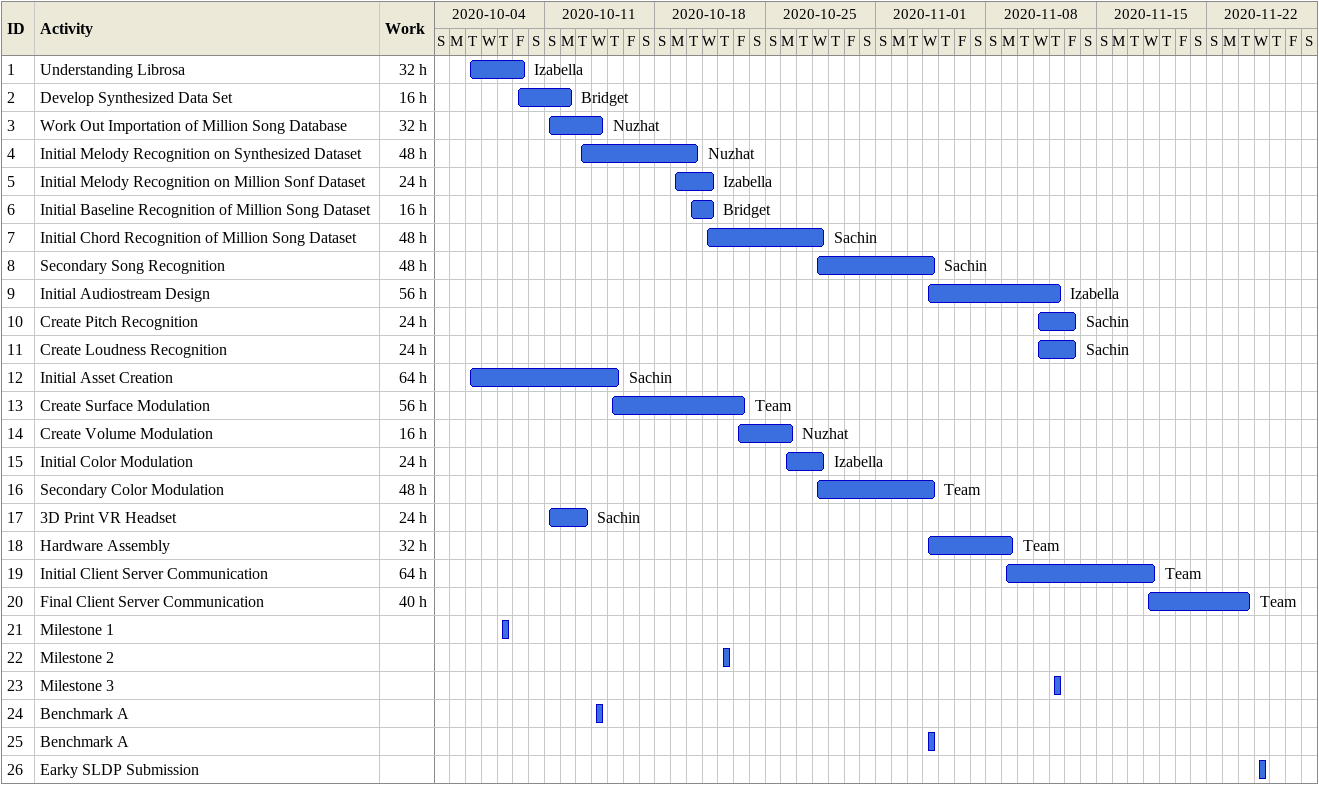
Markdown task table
| ID | Task | Start | Finish | Resources | Work (h) |
|---|---|---|---|---|---|
| 1 | Understanding Librosa | 2020-10-06 | 2020-10-09 | Izabella | 32 |
| 2 | Develop Synthesized Data Set | 2020-10-09 | 2020-10-12 | Bridget | 16 |
| 3 | Work Out Importation of Million Song Database | 2020-10-11 | 2020-10-14 | Nuzhat | 32 |
| 4 | Initial Melody Recognition on Synthesized Dataset | 2020-10-13 | 2020-10-20 | Nuzhat | 48 |
| 5 | Initial Melody Recognition on Million Sonf Dataset | 2020-10-19 | 2020-10-21 | Izabella | 24 |
| 6 | Initial Baseline Recognition of Million Song Dataset | 2020-10-20 | 2020-10-21 | Bridget | 16 |
| 7 | Initial Chord Recognition of Million Song Dataset | 2020-10-21 | 2020-10-28 | Sachin | 48 |
| 8 | Secondary Song Recognition | 2020-10-28 | 2020-11-04 | Sachin | 48 |
| 9 | Initial Audiostream Design | 2020-11-04 | 2020-11-12 | Izabella | 56 |
| 10 | Create Pitch Recognition | 2020-11-11 | 2020-11-13 | Sachin | 24 |
| 11 | Create Loudness Recognition | 2020-11-11 | 2020-11-13 | Sachin | 24 |
| 12 | Initial Asset Creation | 2020-10-06 | 2020-10-15 | Sachin | 64 |
| 13 | Create Surface Modulation | 2020-10-15 | 2020-10-23 | Team | 56 |
| 14 | Create Volume Modulation | 2020-10-23 | 2020-10-26 | Nuzhat | 16 |
| 15 | Initial Color Modulation | 2020-10-26 | 2020-10-28 | Izabella | 24 |
| 16 | Secondary Color Modulation | 2020-10-28 | 2020-11-04 | Team | 48 |
| 17 | 3D Print VR Headset | 2020-10-11 | 2020-10-13 | Sachin | 24 |
| 18 | Hardware Assembly | 2020-11-04 | 2020-11-09 | Team | 32 |
| 19 | Initial Client Server Communication | 2020-11-09 | 2020-11-18 | Team | 64 |
| 20 | Final Client Server Communication | 2020-11-18 | 2020-11-24 | Team | 40 |
| 21 | Milestone 1 | 2020-10-08 | 2020-10-08 |  |  |
| 22 | Milestone 2 | 2020-10-22 | 2020-10-22 |  |  |
| 23 | Milestone 3 | 2020-11-12 | 2020-11-12 |  |  |
| 24 | Benchmark A | 2020-10-14 | 2020-10-14 |  |  |
| 25 | Benchmark A | 2020-11-04 | 2020-11-04 |  |  |
| 26 | Earky SLDP Submission | 2020-11-25 | 2020-11-25 |  |  |
